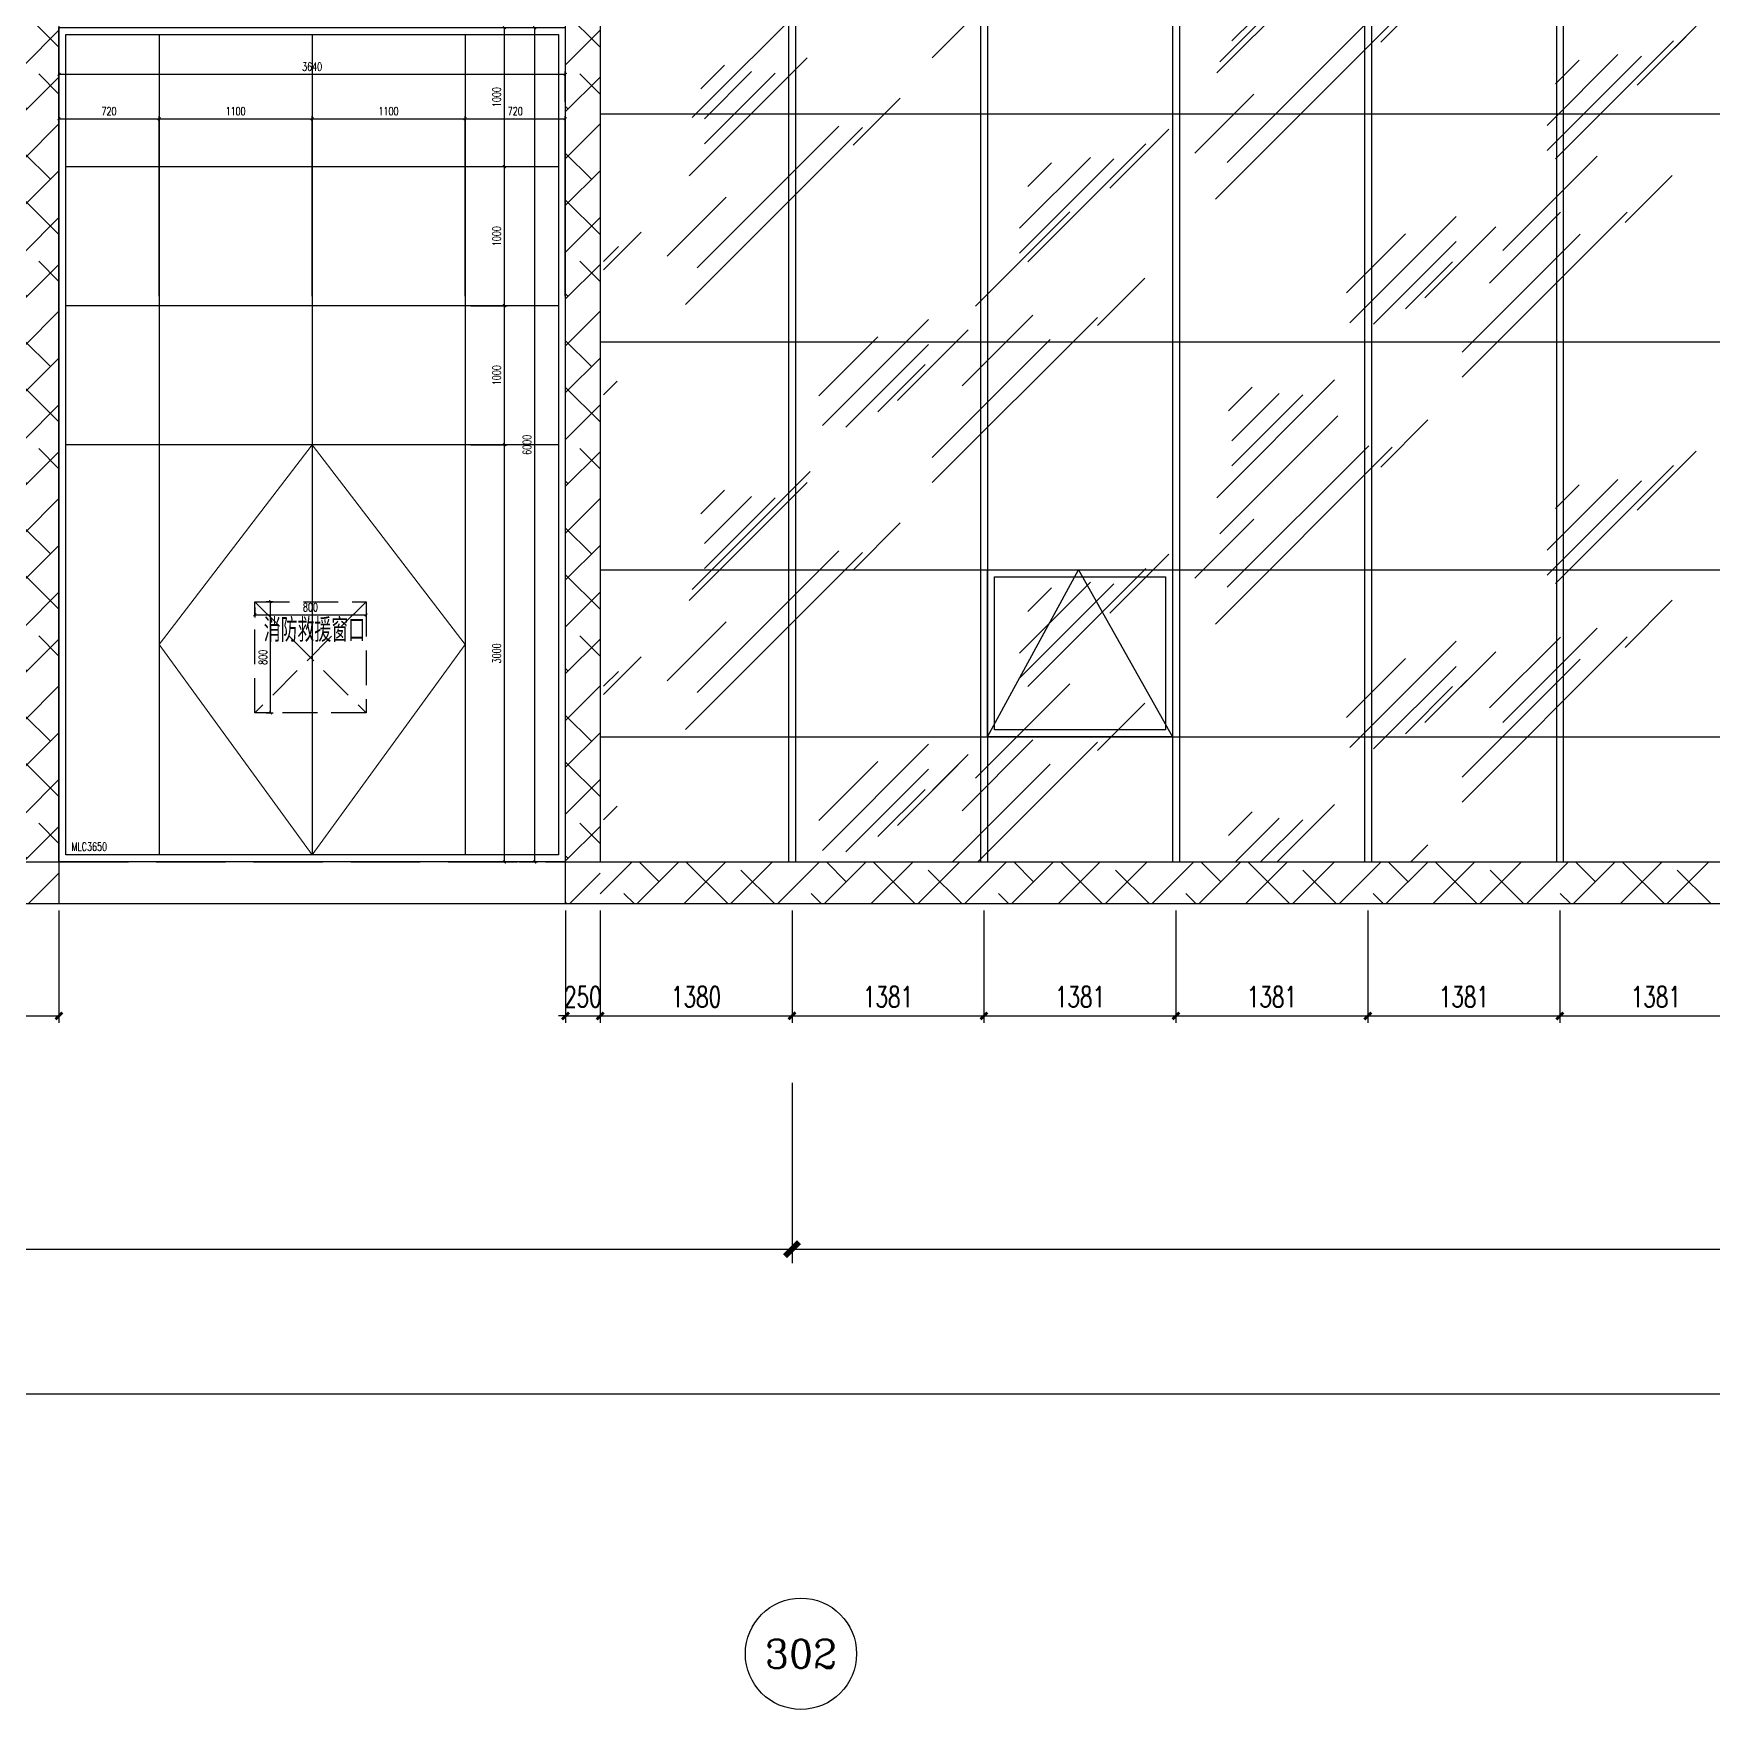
# Model space of a CAD drawing. Extents: x -2377130 to 293730, y -2 to 754590.
# Drawn here: x -444476 to -432399, y 511143 to 523194 of the extents above; entities that cross this region are included whole.
import ezdxf
from ezdxf.enums import TextEntityAlignment as Align

# ---------------------------------------------------------------- set-up
doc = ezdxf.new("R2010")
doc.units = 0
doc.header["$LTSCALE"] = 1000
doc.header["$MEASUREMENT"] = 0
for name, pattern in [('__DASH', [0.35, 0.25, -0.1]), ('DASH', [0.35, 0.25, -0.1]), ('DOTE', [2.42, 2, -0.2, 0.02, -0.2])]:
    doc.linetypes.add(name, pattern=pattern)
doc.layers.get('Defpoints').update_dxf_attribs({"color": 210})
for name, color, linetype in [('A-AXIS-D', 1, 'Continuous'), ('A-AXIS-DOTE', 14, 'DOTE'), ('A-AXIS-DP', 126, 'Continuous'), ('A-HATCH-2', 251, 'Continuous'), ('A-LIN-V', 9, 'Continuous'), ('A-WINDOW', 140, 'Continuous'), ('A-门窗表显示尺寸', 160, 'Continuous'), ('AS-WALL', 40, 'Continuous'), ('PUB_DIM', 3, 'Continuous'), ('PUB_TEXT', 7, 'Continuous'), ('建-文字', 7, 'Continuous')]:
    doc.layers.add(name, color=color, linetype=linetype)
doc.layers.add('A-WALL-HATCH', color=8, linetype='Continuous', lineweight=13)
doc.styles.add('_TCH_AXIS', font='COMPLEX', dxfattribs={"bigfont": 'GBCBIG'})
doc.styles.add('_TCH_DIM_T3', font='SIMPLEX', dxfattribs={"width": 0.705882, "bigfont": 'GBCBIG'})
doc.styles.add('A-DIM_T3', font='SIMPLEX', dxfattribs={"width": 0.705882, "bigfont": 'GBCBIG'})
doc.styles.add('A-STANDARD', font='SIMPLEX', dxfattribs={"bigfont": 'GBCBIG'})
doc.dimstyles.new('_TCH_ARCH&&20', dxfattribs={"dimtxt": 59.5, "dimasz": 20, "dimexe": 20, "dimexo": 20, "dimgap": 25.25, "dimtad": 1, "dimdec": 0, "dimzin": 0, "dimdsep": 46, "dimtxsty": '_TCH_DIM_T3', "dimblk": 'ARCHTICK', "dimcen": 0.09, "dimclrt": 7, "dimazin": 2, "dimtfac": 1, "dimtdec": 0, "dimtix": 1, "dimtmove": 2, "dimatfit": 3, "dimfxl": 0, "dimtolj": 1, "dimtzin": 0, "dimarcsym": 0})
doc.dimstyles.new('A-DIM&&100', dxfattribs={"dimtxt": 297.5, "dimasz": 100, "dimexe": 100, "dimexo": 100, "dimgap": 126.25, "dimtad": 1, "dimdec": 0, "dimzin": 0, "dimdsep": 46, "dimtxsty": 'A-DIM_T3', "dimblk": 'ARCHTICK', "dimcen": 0.09, "dimclrt": 7, "dimazin": 2, "dimtfac": 1, "dimtdec": 0, "dimtix": 1, "dimtmove": 2, "dimatfit": 3, "dimfxl": 0, "dimtolj": 1, "dimtzin": 0, "dimarcsym": 0})
doc.dimstyles.new('A-DIM&&20', dxfattribs={"dimtxt": 59.5, "dimasz": 20, "dimexe": 20, "dimexo": 20, "dimgap": 25.25, "dimtad": 1, "dimdec": 0, "dimzin": 0, "dimdsep": 46, "dimtxsty": 'A-DIM_T3', "dimblk": 'ARCHTICK', "dimcen": 0.09, "dimclrt": 7, "dimazin": 2, "dimtfac": 1, "dimtdec": 0, "dimtix": 1, "dimtmove": 2, "dimatfit": 3, "dimfxl": 0, "dimtolj": 1, "dimtzin": 0, "dimarcsym": 0})

# ---------------------------------------------------------------- blocks, each defined once
blk = doc.blocks.new('_ArchTick')
at = {"color": 0, "linetype": 'ByBlock', "const_width": 0.4}
blk.add_lwpolyline([(-0.5, -0.5), (0.5, 0.5)], dxfattribs=at)
blk = doc.blocks.new('*D1846')
at = {"layer": 'A-AXIS-D', "color": 0, "lineweight": -2}
for p, q in [((-457670, 514610), (-457670, 513313)), ((-384470, 514610), (-384470, 513313)), ((-457670, 513413), (-384470, 513413))]:
    blk.add_line(p, q, dxfattribs=at)
at = {"layer": 'Defpoints', "color": 0}
for p in [(-457670, 514710), (-384470, 514710), (-384470, 513413)]:
    blk.add_point(p, dxfattribs=at)
at = {"layer": 'A-AXIS-D', "color": 0, "lineweight": -2, "xscale": 100, "yscale": 100, "zscale": 100, "rotation": 180}
blk.add_blockref('_ArchTick', (-457670, 513413), dxfattribs=at)
at = {"layer": 'A-AXIS-D', "color": 0, "lineweight": -2, "xscale": 100, "yscale": 100, "zscale": 100}
blk.add_blockref('_ArchTick', (-384470, 513413), dxfattribs=at)
at = {"layer": 'A-AXIS-D', "color": 7, "insert": (-421070, 513688), "char_height": 297.5, "attachment_point": 5, "style": 'A-DIM_T3'}
blk.add_mtext('\\A1;73200', dxfattribs=at)
blk = doc.blocks.new('*D1805')
at = {"layer": 'A-AXIS-D', "color": 0, "lineweight": -2}
for p, q in [((-439020, 515650), (-439020, 514353)), ((-421070, 515650), (-421070, 514353)), ((-439020, 514453), (-421070, 514453))]:
    blk.add_line(p, q, dxfattribs=at)
at = {"layer": 'Defpoints', "color": 0}
for p in [(-439020, 515750), (-421070, 515750), (-421070, 514453)]:
    blk.add_point(p, dxfattribs=at)
at = {"layer": 'A-AXIS-D', "color": 0, "lineweight": -2, "xscale": 100, "yscale": 100, "zscale": 100, "rotation": 180}
blk.add_blockref('_ArchTick', (-439020, 514453), dxfattribs=at)
at = {"layer": 'A-AXIS-D', "color": 0, "lineweight": -2, "xscale": 100, "yscale": 100, "zscale": 100}
blk.add_blockref('_ArchTick', (-421070, 514453), dxfattribs=at)
at = {"layer": 'A-AXIS-D', "color": 7, "insert": (-430045, 514728), "char_height": 297.5, "attachment_point": 5, "style": 'A-DIM_T3'}
blk.add_mtext('\\A1;17950', dxfattribs=at)
blk = doc.blocks.new('*D1804')
at = {"layer": 'A-AXIS-D', "color": 0, "lineweight": -2}
for p, q in [((-456970, 515650), (-456970, 514353)), ((-439020, 515650), (-439020, 514353)), ((-456970, 514453), (-439020, 514453))]:
    blk.add_line(p, q, dxfattribs=at)
at = {"layer": 'Defpoints', "color": 0}
for p in [(-456970, 515750), (-439020, 515750), (-439020, 514453)]:
    blk.add_point(p, dxfattribs=at)
at = {"layer": 'A-AXIS-D', "color": 0, "lineweight": -2, "xscale": 100, "yscale": 100, "zscale": 100, "rotation": 180}
blk.add_blockref('_ArchTick', (-456970, 514453), dxfattribs=at)
at = {"layer": 'A-AXIS-D', "color": 0, "lineweight": -2, "xscale": 100, "yscale": 100, "zscale": 100}
blk.add_blockref('_ArchTick', (-439020, 514453), dxfattribs=at)
at = {"layer": 'A-AXIS-D', "color": 7, "insert": (-447995, 514728), "char_height": 297.5, "attachment_point": 5, "style": 'A-DIM_T3'}
blk.add_mtext('\\A1;17950', dxfattribs=at)
blk = doc.blocks.new('*D1144')
at = {"layer": 'A-门窗表显示尺寸', "color": 0, "lineweight": -2}
for p, q in [((-440982, 523237), (-440851, 523237)), ((-440871, 517237), (-440871, 523237)), ((-440982, 517237), (-440851, 517237))]:
    blk.add_line(p, q, dxfattribs=at)
at = {"layer": 'Defpoints', "color": 0}
for p in [(-441002, 523237), (-440871, 523237), (-441002, 517237)]:
    blk.add_point(p, dxfattribs=at)
at = {"layer": 'A-门窗表显示尺寸', "color": 0, "lineweight": -2, "xscale": 20, "yscale": 20, "zscale": 20}
for p, rotation in [((-440871, 523237), 90), ((-440871, 517237), 270)]:
    blk.add_blockref('_ArchTick', p, dxfattribs=dict(at, rotation=rotation))
at = {"layer": 'A-门窗表显示尺寸', "color": 7, "insert": (-440926, 520237), "char_height": 59.5, "attachment_point": 5, "rotation": 90, "style": 'A-DIM_T3'}
blk.add_mtext('\\A1;6000', dxfattribs=at)
blk = doc.blocks.new('*D1145')
at = {"layer": 'A-门窗表显示尺寸', "color": 0, "lineweight": -2}
for p, q in [((-441330, 523237), (-441069, 523237)), ((-441089, 522237), (-441089, 523237)), ((-441330, 522237), (-441069, 522237))]:
    blk.add_line(p, q, dxfattribs=at)
at = {"layer": 'Defpoints', "color": 0}
for p in [(-441350, 523237), (-441089, 523237), (-441350, 522237)]:
    blk.add_point(p, dxfattribs=at)
at = {"layer": 'A-门窗表显示尺寸', "color": 0, "lineweight": -2, "xscale": 20, "yscale": 20, "zscale": 20}
for p, rotation in [((-441089, 523237), 90), ((-441089, 522237), 270)]:
    blk.add_blockref('_ArchTick', p, dxfattribs=dict(at, rotation=rotation))
at = {"layer": 'A-门窗表显示尺寸', "color": 7, "insert": (-441144, 522737), "char_height": 59.5, "attachment_point": 5, "rotation": 90, "style": 'A-DIM_T3'}
blk.add_mtext('\\A1;1000', dxfattribs=at)
blk = doc.blocks.new('*D1146')
at = {"layer": 'A-门窗表显示尺寸', "color": 0, "lineweight": -2}
for p, q in [((-441330, 522237), (-441069, 522237)), ((-441089, 521237), (-441089, 522237)), ((-441330, 521237), (-441069, 521237))]:
    blk.add_line(p, q, dxfattribs=at)
at = {"layer": 'Defpoints', "color": 0}
for p in [(-441350, 522237), (-441089, 522237), (-441350, 521237)]:
    blk.add_point(p, dxfattribs=at)
at = {"layer": 'A-门窗表显示尺寸', "color": 0, "lineweight": -2, "xscale": 20, "yscale": 20, "zscale": 20}
for p, rotation in [((-441089, 522237), 90), ((-441089, 521237), 270)]:
    blk.add_blockref('_ArchTick', p, dxfattribs=dict(at, rotation=rotation))
at = {"layer": 'A-门窗表显示尺寸', "color": 7, "insert": (-441144, 521737), "char_height": 59.5, "attachment_point": 5, "rotation": 90, "style": 'A-DIM_T3'}
blk.add_mtext('\\A1;1000', dxfattribs=at)
blk = doc.blocks.new('*D1147')
at = {"layer": 'A-门窗表显示尺寸', "color": 0, "lineweight": -2}
for p, q in [((-441330, 521237), (-441069, 521237)), ((-441089, 520237), (-441089, 521237)), ((-441330, 520237), (-441069, 520237))]:
    blk.add_line(p, q, dxfattribs=at)
at = {"layer": 'Defpoints', "color": 0}
for p in [(-441350, 521237), (-441089, 521237), (-441350, 520237)]:
    blk.add_point(p, dxfattribs=at)
at = {"layer": 'A-门窗表显示尺寸', "color": 0, "lineweight": -2, "xscale": 20, "yscale": 20, "zscale": 20}
for p, rotation in [((-441089, 521237), 90), ((-441089, 520237), 270)]:
    blk.add_blockref('_ArchTick', p, dxfattribs=dict(at, rotation=rotation))
at = {"layer": 'A-门窗表显示尺寸', "color": 7, "insert": (-441144, 520737), "char_height": 59.5, "attachment_point": 5, "rotation": 90, "style": 'A-DIM_T3'}
blk.add_mtext('\\A1;1000', dxfattribs=at)
blk = doc.blocks.new('*D1148')
at = {"layer": 'A-门窗表显示尺寸', "color": 0, "lineweight": -2}
for p, q in [((-441330, 520237), (-441069, 520237)), ((-441089, 517237), (-441089, 520237)), ((-441330, 517237), (-441069, 517237))]:
    blk.add_line(p, q, dxfattribs=at)
at = {"layer": 'Defpoints', "color": 0}
for p in [(-441350, 520237), (-441089, 520237), (-441350, 517237)]:
    blk.add_point(p, dxfattribs=at)
at = {"layer": 'A-门窗表显示尺寸', "color": 0, "lineweight": -2, "xscale": 20, "yscale": 20, "zscale": 20}
for p, rotation in [((-441089, 520237), 90), ((-441089, 517237), 270)]:
    blk.add_blockref('_ArchTick', p, dxfattribs=dict(at, rotation=rotation))
at = {"layer": 'A-门窗表显示尺寸', "color": 7, "insert": (-441144, 518737), "char_height": 59.5, "attachment_point": 5, "rotation": 90, "style": 'A-DIM_T3'}
blk.add_mtext('\\A1;3000', dxfattribs=at)
blk = doc.blocks.new('*D1149')
at = {"layer": 'A-门窗表显示尺寸', "color": 0, "lineweight": -2}
for p, q in [((-444293, 522703), (-444293, 522921)), ((-440651, 522703), (-440651, 522921)), ((-444293, 522901), (-440651, 522901))]:
    blk.add_line(p, q, dxfattribs=at)
at = {"layer": 'Defpoints', "color": 0}
for p in [(-440651, 522901), (-444293, 522683), (-440651, 522683)]:
    blk.add_point(p, dxfattribs=at)
at = {"layer": 'A-门窗表显示尺寸', "color": 0, "lineweight": -2, "xscale": 20, "yscale": 20, "zscale": 20, "rotation": 180}
blk.add_blockref('_ArchTick', (-444293, 522901), dxfattribs=at)
at = {"layer": 'A-门窗表显示尺寸', "color": 0, "lineweight": -2, "xscale": 20, "yscale": 20, "zscale": 20}
blk.add_blockref('_ArchTick', (-440651, 522901), dxfattribs=at)
at = {"layer": 'A-门窗表显示尺寸', "color": 7, "insert": (-442472, 522956), "char_height": 59.5, "attachment_point": 5, "style": 'A-DIM_T3'}
blk.add_mtext('\\A1;3640', dxfattribs=at)
blk = doc.blocks.new('*D1150')
at = {"layer": 'A-门窗表显示尺寸', "color": 0, "lineweight": -2}
for p, q in [((-441372, 521305), (-441372, 522601)), ((-441372, 522581), (-440651, 522581)), ((-440651, 521305), (-440651, 522601))]:
    blk.add_line(p, q, dxfattribs=at)
at = {"layer": 'Defpoints', "color": 0}
for p in [(-440651, 522581), (-441372, 521285), (-440651, 521285)]:
    blk.add_point(p, dxfattribs=at)
at = {"layer": 'A-门窗表显示尺寸', "color": 0, "lineweight": -2, "xscale": 20, "yscale": 20, "zscale": 20, "rotation": 180}
blk.add_blockref('_ArchTick', (-441372, 522581), dxfattribs=at)
at = {"layer": 'A-门窗表显示尺寸', "color": 0, "lineweight": -2, "xscale": 20, "yscale": 20, "zscale": 20}
blk.add_blockref('_ArchTick', (-440651, 522581), dxfattribs=at)
at = {"layer": 'A-门窗表显示尺寸', "color": 7, "insert": (-441011, 522636), "char_height": 59.5, "attachment_point": 5, "style": 'A-DIM_T3'}
blk.add_mtext('\\A1;720', dxfattribs=at)
blk = doc.blocks.new('*D1141')
at = {"layer": 'A-门窗表显示尺寸', "color": 0, "lineweight": -2}
for p, q in [((-442472, 521305), (-442472, 522601)), ((-442472, 522581), (-441372, 522581)), ((-441372, 521305), (-441372, 522601))]:
    blk.add_line(p, q, dxfattribs=at)
at = {"layer": 'Defpoints', "color": 0}
for p in [(-441372, 522581), (-442472, 521285), (-441372, 521285)]:
    blk.add_point(p, dxfattribs=at)
at = {"layer": 'A-门窗表显示尺寸', "color": 0, "lineweight": -2, "xscale": 20, "yscale": 20, "zscale": 20, "rotation": 180}
blk.add_blockref('_ArchTick', (-442472, 522581), dxfattribs=at)
at = {"layer": 'A-门窗表显示尺寸', "color": 0, "lineweight": -2, "xscale": 20, "yscale": 20, "zscale": 20}
blk.add_blockref('_ArchTick', (-441372, 522581), dxfattribs=at)
at = {"layer": 'A-门窗表显示尺寸', "color": 7, "insert": (-441922, 522636), "char_height": 59.5, "attachment_point": 5, "style": 'A-DIM_T3'}
blk.add_mtext('\\A1;1100', dxfattribs=at)
blk = doc.blocks.new('*D1142')
at = {"layer": 'A-门窗表显示尺寸', "color": 0, "lineweight": -2}
for p, q in [((-443572, 521305), (-443572, 522601)), ((-443572, 522581), (-442472, 522581)), ((-442472, 521305), (-442472, 522601))]:
    blk.add_line(p, q, dxfattribs=at)
at = {"layer": 'Defpoints', "color": 0}
for p in [(-442472, 522581), (-443572, 521285), (-442472, 521285)]:
    blk.add_point(p, dxfattribs=at)
at = {"layer": 'A-门窗表显示尺寸', "color": 0, "lineweight": -2, "xscale": 20, "yscale": 20, "zscale": 20, "rotation": 180}
blk.add_blockref('_ArchTick', (-443572, 522581), dxfattribs=at)
at = {"layer": 'A-门窗表显示尺寸', "color": 0, "lineweight": -2, "xscale": 20, "yscale": 20, "zscale": 20}
blk.add_blockref('_ArchTick', (-442472, 522581), dxfattribs=at)
at = {"layer": 'A-门窗表显示尺寸', "color": 7, "insert": (-443022, 522636), "char_height": 59.5, "attachment_point": 5, "style": 'A-DIM_T3'}
blk.add_mtext('\\A1;1100', dxfattribs=at)
blk = doc.blocks.new('*D1143')
at = {"layer": 'A-门窗表显示尺寸', "color": 0, "lineweight": -2}
for p, q in [((-444293, 521305), (-444293, 522601)), ((-444293, 522581), (-443572, 522581)), ((-443572, 521305), (-443572, 522601))]:
    blk.add_line(p, q, dxfattribs=at)
at = {"layer": 'Defpoints', "color": 0}
for p in [(-443572, 522581), (-444293, 521285), (-443572, 521285)]:
    blk.add_point(p, dxfattribs=at)
at = {"layer": 'A-门窗表显示尺寸', "color": 0, "lineweight": -2, "xscale": 20, "yscale": 20, "zscale": 20, "rotation": 180}
blk.add_blockref('_ArchTick', (-444293, 522581), dxfattribs=at)
at = {"layer": 'A-门窗表显示尺寸', "color": 0, "lineweight": -2, "xscale": 20, "yscale": 20, "zscale": 20}
blk.add_blockref('_ArchTick', (-443572, 522581), dxfattribs=at)
at = {"layer": 'A-门窗表显示尺寸', "color": 7, "insert": (-443933, 522636), "char_height": 59.5, "attachment_point": 5, "style": 'A-DIM_T3'}
blk.add_mtext('\\A1;720', dxfattribs=at)
blk = doc.blocks.new('*D1153')
at = {"layer": 'Defpoints', "color": 0}
for p in [(-442884, 519087), (-442084, 519087), (-442084, 519014)]:
    blk.add_point(p, dxfattribs=at)
at = {"layer": 'PUB_DIM', "color": 0, "lineweight": -2}
for p, q in [((-442884, 519067), (-442884, 518994)), ((-442084, 519067), (-442084, 518994)), ((-442884, 519014), (-442084, 519014))]:
    blk.add_line(p, q, dxfattribs=at)
at = {"layer": 'PUB_DIM', "color": 0, "lineweight": -2, "xscale": 20, "yscale": 20, "zscale": 20, "rotation": 180}
blk.add_blockref('_ArchTick', (-442884, 519014), dxfattribs=at)
at = {"layer": 'PUB_DIM', "color": 0, "lineweight": -2, "xscale": 20, "yscale": 20, "zscale": 20}
blk.add_blockref('_ArchTick', (-442084, 519014), dxfattribs=at)
at = {"layer": 'PUB_DIM', "color": 7, "insert": (-442484, 519069), "char_height": 59.5, "attachment_point": 5, "style": '_TCH_DIM_T3'}
blk.add_mtext('\\A1;800', dxfattribs=at)
blk = doc.blocks.new('*D1154')
at = {"layer": 'Defpoints', "color": 0}
for p in [(-442823, 519109), (-442771, 519109), (-442823, 518309)]:
    blk.add_point(p, dxfattribs=at)
at = {"layer": 'PUB_DIM', "color": 0, "lineweight": -2}
for p, q in [((-442803, 519109), (-442751, 519109)), ((-442771, 518309), (-442771, 519109)), ((-442803, 518309), (-442751, 518309))]:
    blk.add_line(p, q, dxfattribs=at)
at = {"layer": 'PUB_DIM', "color": 0, "lineweight": -2, "xscale": 20, "yscale": 20, "zscale": 20}
for p, rotation in [((-442771, 519109), 90), ((-442771, 518309), 270)]:
    blk.add_blockref('_ArchTick', p, dxfattribs=dict(at, rotation=rotation))
at = {"layer": 'PUB_DIM', "color": 7, "insert": (-442826, 518709), "char_height": 59.5, "attachment_point": 5, "rotation": 90, "style": '_TCH_DIM_T3'}
blk.add_mtext('\\A1;800', dxfattribs=at)

msp = doc.modelspace()

# ---------------------------------------------------------------- hatches: boundary and pattern name
at = {"layer": 'A-HATCH-2'}
h = msp.add_hatch(dxfattribs=at)
h.set_pattern_fill('ANSI38', color=8, scale=150)
h.set_pattern_definition([(45, (0, 0), (-168.3798, 168.3798), []), (135, (0, 0), (-505.13941, 168.3798), [595.3125, -357.1875])])
h.paths.add_polyline_path([(-444543.1, 516937.5), (-444293.1, 516937.5), (-444293.1, 535687.5), (-444543.1, 535687.5)])
h = msp.add_hatch(dxfattribs=at)
h.set_pattern_fill('ANSI38', color=8, scale=150)
h.set_pattern_definition([(45, (3892.3, 6e-11), (-168.3798, 168.3798), []), (135, (3892.3, 6e-11), (-505.13941, 168.3798), [595.3125, -357.1875])])
h.paths.add_polyline_path([(-440650.8, 516937.5), (-440400.8, 516937.5), (-440400.8, 535687.5), (-440650.8, 535687.5)])

# ---------------------------------------------------------------- linework, layer by layer
at = {"layer": 'A-AXIS-D', "color": 8}
msp.add_circle((-438955.7, 511543.5), 400, dxfattribs=at)
at = {"layer": 'A-AXIS-DOTE', "color": 8, "linetype": '__DASH', "ltscale": 2}
msp.add_line((-465993.9, 517237.5), (-377296.1, 517237.5), dxfattribs=at)
at = {"layer": 'A-AXIS-DP', "color": 8}
for p, q in [((-444293.1, 516887.5), (-444293.1, 516080)), ((-440649.8, 516887.5), (-440649.8, 516080)), ((-440399.8, 516887.5), (-440399.8, 516080)), ((-440399.8, 516887.5), (-440399.8, 516080)), ((-439020, 516887.5), (-439020, 516080)), ((-439020, 516887.5), (-439020, 516080)), ((-437639.2, 516887.5), (-437639.2, 516080)), ((-437639.2, 516887.5), (-437639.2, 516080)), ((-436258.5, 516887.5), (-436258.5, 516080)), ((-436258.5, 516887.5), (-436258.5, 516080)), ((-434877.7, 516887.5), (-434877.7, 516080)), ((-434877.7, 516887.5), (-434877.7, 516080)), ((-433496.9, 516887.5), (-433496.9, 516080)), ((-433496.9, 516887.5), (-433496.9, 516080)), ((-444543.1, 516130), (-444293.1, 516130)), ((-440649.8, 516130), (-440699.8, 516130)), ((-440649.8, 516130), (-440399.8, 516130)), ((-440399.8, 516130), (-439020, 516130)), ((-440399.8, 516130), (-440349.8, 516130)), ((-439020, 516130), (-437639.2, 516130)), ((-437639.2, 516130), (-436258.5, 516130)), ((-436258.5, 516130), (-434877.7, 516130)), ((-434877.7, 516130), (-433496.9, 516130)), ((-433496.9, 516130), (-432116.2, 516130))]:
    msp.add_line(p, q, dxfattribs=at)
at = {"layer": 'A-HATCH-2', "color": 8}
for p, q in [((-440399.8, 522617.5), (-411404.4, 522617.5)), ((-440399.8, 520977.5), (-411404.4, 520977.5)), ((-440399.8, 519337.5), (-411404.4, 519337.5)), ((-440399.8, 518137.5), (-411404.4, 518137.5))]:
    msp.add_line(p, q, dxfattribs=at)
at = {"layer": 'A-HATCH-2', "color": 8, "linetype": 'Continuous'}
for p, q in [((-440399.8, 517007.8), (-440170.1, 517237.5)), ((-440133.3, 516937.5), (-439833.3, 517237.5)), ((-439976.4, 517094.4), (-440119.5, 517237.5)), ((-439796.6, 516937.5), (-439496.6, 517237.5)), ((-439482.7, 516937.5), (-439782.7, 517237.5)), ((-439459.8, 516937.5), (-439159.8, 517237.5)), ((-439123.1, 516937.5), (-438823.1, 517237.5)), ((-438786.3, 516937.5), (-438486.3, 517237.5)), ((-438629.4, 517094.4), (-438772.5, 517237.5)), ((-438449.5, 516937.5), (-438149.5, 517237.5)), ((-438135.7, 516937.5), (-438435.7, 517237.5)), ((-438112.8, 516937.5), (-437812.8, 517237.5)), ((-437776, 516937.5), (-437476, 517237.5)), ((-437439.3, 516937.5), (-437139.3, 517237.5)), ((-437282.3, 517094.4), (-437425.4, 517237.5)), ((-437102.5, 516937.5), (-436802.5, 517237.5)), ((-436788.7, 516937.5), (-437088.7, 517237.5)), ((-436765.7, 516937.5), (-436465.7, 517237.5)), ((-436429, 516937.5), (-436129, 517237.5)), ((-436092.2, 516937.5), (-435792.2, 517237.5)), ((-435935.3, 517094.4), (-436078.4, 517237.5)), ((-435755.5, 516937.5), (-435455.5, 517237.5)), ((-435441.6, 516937.5), (-435741.6, 517237.5)), ((-435418.7, 516937.5), (-435118.7, 517237.5)), ((-435082, 516937.5), (-434782, 517237.5)), ((-434745.2, 516937.5), (-434445.2, 517237.5)), ((-434588.3, 517094.4), (-434731.3, 517237.5)), ((-434408.4, 516937.5), (-434108.4, 517237.5)), ((-434094.6, 516937.5), (-434394.6, 517237.5)), ((-434071.7, 516937.5), (-433771.7, 517237.5)), ((-433734.9, 516937.5), (-433434.9, 517237.5)), ((-433398.2, 516937.5), (-433098.2, 517237.5)), ((-433241.2, 517094.4), (-433384.3, 517237.5)), ((-433061.4, 516937.5), (-432761.4, 517237.5)), ((-432747.6, 516937.5), (-433047.6, 517237.5)), ((-432724.6, 516937.5), (-432424.6, 517237.5)), ((-439146, 516937.5), (-439387.1, 517178.6)), ((-437798.9, 516937.5), (-438040.1, 517178.6)), ((-436451.9, 516937.5), (-436693, 517178.6)), ((-435104.9, 516937.5), (-435346, 517178.6)), ((-433757.8, 516937.5), (-433998.9, 517178.6)), ((-432410.8, 516937.5), (-432651.9, 517178.6)), ((-440156.3, 516937.5), (-440229, 517010.2)), ((-438809.2, 516937.5), (-438882, 517010.2)), ((-437462.2, 516937.5), (-437534.9, 517010.2)), ((-436115.1, 516937.5), (-436187.9, 517010.2)), ((-434768.1, 516937.5), (-434840.8, 517010.2)), ((-433421.1, 516937.5), (-433493.8, 517010.2))]:
    msp.add_line(p, q, dxfattribs=at)
at = {"layer": 'A-LIN-V', "color": 8}
for p, q in [((-444293.1, 535687.5), (-444293.1, 517237.5)), ((-440650.8, 535687.5), (-440650.8, 517237.5)), ((-440400.8, 535687.5), (-440400.8, 517237.5)), ((-457670, 517237.5), (-444293.1, 517237.5)), ((-444293.1, 517237.5), (-444293.1, 516937.5)), ((-440650.8, 517237.5), (-411404.4, 517237.5)), ((-440650.8, 517237.5), (-440650.8, 516937.5))]:
    msp.add_line(p, q, dxfattribs=at)
at = {"layer": 'A-LIN-V', "color": 8, "linetype": 'DASH'}
msp.add_lwpolyline([(-442883.9, 519108.7), (-442083.9, 519108.7), (-442083.9, 518308.7), (-442883.9, 518308.7)], close=True, dxfattribs=at)
for points in [[(-442883.9, 519108.7), (-442083.9, 518308.7)], [(-442083.9, 519108.7), (-442883.9, 518308.7)]]:
    msp.add_lwpolyline(points, dxfattribs=at)
at = {"layer": 'A-WALL-HATCH', "color": 8, "linetype": 'Continuous'}
for p, q in [((-438011.2, 523020.2), (-436823.2, 524208.1)), ((-435965.3, 522911.3), (-435116.8, 523759.9)), ((-435943, 522991.9), (-435094.4, 523840.4)), ((-435855.6, 523141), (-435346.5, 523650.2)), ((-439737.7, 522591.3), (-438889.2, 523439.8)), ((-434785.6, 523131), (-434446.2, 523470.4)), ((-435974.7, 522002), (-434701.9, 523274.7)), ((-435889.9, 522266.8), (-434871.6, 523285)), ((-432940, 522821.9), (-432515.8, 523246.2)), ((-432760, 523001.9), (-432590.3, 523171.6)), ((-433588.2, 522533.7), (-433079.1, 523042.8)), ((-433588.2, 522353.7), (-432909.4, 523032.5)), ((-433528.2, 522293.7), (-432679.7, 523142.2)), ((-439760.1, 522171.3), (-438911.5, 523019.8)), ((-439675.2, 522796.2), (-439505.5, 522965.9)), ((-439650.4, 522581), (-439310.9, 522920.4)), ((-439650.4, 522401), (-439141.2, 522910.1)), ((-433528.2, 522833.7), (-433358.5, 523003.4)), ((-438580.4, 522391), (-438241, 522730.4)), ((-436123, 522333.7), (-435698.7, 522757.9)), ((-439786.4, 521245), (-438513.6, 522517.7)), ((-439701.6, 521509.8), (-438683.3, 522528)), ((-436734.8, 522081.9), (-436310.5, 522506.2)), ((-436554.8, 522261.9), (-436385, 522431.6)), ((-437383, 521793.7), (-436873.9, 522302.8)), ((-437323, 521553.7), (-436474.4, 522402.2)), ((-433906.5, 521634.3), (-433227.7, 522313.1)), ((-437383, 521613.7), (-436704.2, 522292.5)), ((-437323, 522093.7), (-437153.3, 522263.4)), ((-433027.4, 521834.6), (-432688, 522174)), ((-439917.7, 521593.7), (-439493.4, 522017.9)), ((-437701.2, 521233.7), (-437022.4, 521912.5)), ((-435007.1, 521114.9), (-434243.4, 521878.5)), ((-434199.5, 520722.5), (-433011.5, 521910.4)), ((-434001.7, 521400.3), (-433492.5, 521909.4)), ((-440375.8, 521495.6), (-440105.2, 521766.1)), ((-435032, 521330), (-434607.7, 521754.3)), ((-434837.4, 521104.6), (-434243.4, 521698.5)), ((-434467.4, 521294.6), (-433958.3, 521803.7)), ((-434287.4, 521474.6), (-434032.8, 521729.1)), ((-434199.5, 520902.5), (-433350.9, 521751)), ((-440375.8, 521555.6), (-440269.2, 521662.2)), ((-440349.5, 521521.9), (-440179.8, 521691.6)), ((-434607.7, 521214.3), (-434268.3, 521553.7)), ((-436822.1, 521094.6), (-436482.7, 521434)), ((-438801.8, 520374.8), (-438038.2, 521138.5)), ((-438011.2, 519965.5), (-436823.2, 521153.4)), ((-437796.4, 520660.3), (-437287.3, 521169.4)), ((-438826.7, 520590), (-438402.4, 521014.2)), ((-438262.1, 520554.6), (-437753, 521063.7)), ((-438082.1, 520734.6), (-437827.5, 520989.1)), ((-438011.2, 520145.5), (-437162.6, 520994)), ((-438632.1, 520364.5), (-438038.2, 520958.5)), ((-438402.4, 520474.2), (-438063, 520813.7)), ((-440375.8, 520595.6), (-440277.4, 520693.9)), ((-435965.3, 519856.6), (-435116.8, 520705.2)), ((-435880.5, 520481.5), (-435710.8, 520651.2)), ((-435855.6, 520266.3), (-435516.2, 520605.7)), ((-435855.6, 520086.3), (-435346.5, 520595.5)), ((-435943, 519597.8), (-435094.4, 520446.3)), ((-434785.6, 520076.3), (-434446.2, 520415.7)), ((-435974.7, 518947.3), (-434701.9, 520220)), ((-435889.9, 519212.1), (-434871.6, 520230.3)), ((-432940, 519767.2), (-432515.8, 520191.5)), ((-439737.7, 519197.2), (-438889.2, 520045.7)), ((-433528.2, 519239), (-432679.7, 520087.5)), ((-432760, 519947.2), (-432590.3, 520116.9)), ((-439760.1, 519116.6), (-438911.5, 519965.1)), ((-439675.2, 519741.4), (-439505.5, 519911.2)), ((-433588.2, 519479), (-433079.1, 519988.1)), ((-433588.2, 519299), (-432909.4, 519977.8)), ((-433528.2, 519779), (-433358.5, 519948.7)), ((-439650.4, 519526.3), (-439310.9, 519865.7)), ((-439650.4, 519346.3), (-439141.2, 519855.4)), ((-438580.4, 519336.3), (-438241, 519675.7)), ((-436123, 519279), (-435698.7, 519703.2)), ((-439786.4, 518190.2), (-438513.6, 519463)), ((-439701.6, 518455.1), (-438683.3, 519473.3)), ((-436734.8, 519027.2), (-436310.5, 519451.5)), ((-437323, 518499), (-436474.4, 519347.5)), ((-436554.8, 519207.2), (-436385, 519376.9)), ((-437383, 518739), (-436873.9, 519248.1)), ((-437383, 518559), (-436704.2, 519237.8)), ((-437323, 519039), (-437153.3, 519208.7)), ((-433027.4, 518779.9), (-432688, 519119.3)), ((-439917.7, 518539), (-439493.4, 518963.2)), ((-433906.5, 518240.2), (-433227.7, 518919)), ((-435007.1, 518060.2), (-434243.4, 518823.8)), ((-434199.5, 517667.8), (-433011.5, 518855.7)), ((-434001.7, 518345.6), (-433492.5, 518854.7)), ((-440375.8, 518440.9), (-440105.2, 518711.4)), ((-435032, 518275.3), (-434607.7, 518699.6)), ((-434467.4, 518239.9), (-433958.3, 518749)), ((-434199.5, 517847.8), (-433350.9, 518696.3)), ((-440375.8, 518500.9), (-440269.2, 518607.5)), ((-440349.5, 518467.2), (-440179.8, 518636.9)), ((-434837.4, 518049.9), (-434243.4, 518643.8)), ((-434287.4, 518419.9), (-434032.8, 518674.4)), ((-437701.2, 517839.5), (-437022.4, 518518.4)), ((-434607.7, 518159.6), (-434268.3, 518499)), ((-436822.1, 518039.9), (-436482.7, 518379.3)), ((-438801.8, 517320.1), (-438038.2, 518083.8)), ((-437796.4, 517605.6), (-437287.3, 518114.7)), ((-437684.5, 517237.5), (-436823.2, 518098.7)), ((-438826.7, 517535.3), (-438402.4, 517959.5)), ((-438262.1, 517499.9), (-437753, 518009)), ((-438632.1, 517309.8), (-438038.2, 517903.8)), ((-438082.1, 517679.9), (-437827.5, 517934.4)), ((-437864.5, 517237.5), (-437162.6, 517939.3)), ((-438402.4, 517419.5), (-438063, 517759)), ((-440375.8, 517540.9), (-440277.4, 517639.2)), ((-435880.5, 517426.8), (-435710.8, 517596.5)), ((-435529.8, 517237.5), (-435116.8, 517650.5)), ((-435829.8, 517237.5), (-435516.2, 517551)), ((-435649.8, 517237.5), (-435346.5, 517540.7)), ((-434569.8, 517237.5), (-434446.2, 517361))]:
    msp.add_line(p, q, dxfattribs=at)
at = {"layer": 'A-WALL-HATCH', "color": 8}
msp.add_line((-410770, 517237.5), (-440400.8, 517237.5), dxfattribs=at)
for points in [[(-442471.9, 520237.5), (-443572.1, 518800), (-442471.9, 517287.5)], [(-442471.9, 520237.5), (-441371.9, 518800), (-442471.9, 517287.5)]]:
    msp.add_lwpolyline(points, dxfattribs=at)
at = {"layer": 'A-WINDOW', "color": 8}
for p, q in [((-439045, 535687.5), (-439045, 517237.5)), ((-438995, 535687.5), (-438995, 517237.5)), ((-437664.2, 535687.5), (-437664.2, 517237.5)), ((-437614.2, 535687.5), (-437614.2, 517237.5)), ((-436283.5, 535687.5), (-436283.5, 517237.5)), ((-436233.5, 535687.5), (-436233.5, 517237.5)), ((-434902.7, 535687.5), (-434902.7, 517237.5)), ((-434852.7, 535687.5), (-434852.7, 517237.5)), ((-433521.9, 535687.5), (-433521.9, 517237.5)), ((-433471.9, 535687.5), (-433471.9, 517237.5)), ((-443572.1, 523187.5), (-443572.1, 517287.5)), ((-442471.9, 523187.5), (-442471.9, 517287.5)), ((-441371.9, 523187.5), (-441371.9, 517287.5)), ((-444243.1, 522237.5), (-440700.8, 522237.5)), ((-444243.1, 521237.5), (-440700.8, 521237.5)), ((-440700.8, 520237.5), (-444243.1, 520237.5))]:
    msp.add_line(p, q, dxfattribs=at)
for points in [[(-444293.1, 523237.5), (-440650.8, 523237.5), (-440650.8, 517237.5), (-444293.1, 517237.5)], [(-444243.1, 523187.5), (-440700.8, 523187.5), (-440700.8, 517287.5), (-444243.1, 517287.5)], [(-437614.2, 519337.5), (-436283.5, 519337.5), (-436283.5, 518137.5), (-437614.2, 518137.5)], [(-437564.2, 519287.5), (-436333.5, 519287.5), (-436333.5, 518187.5), (-437564.2, 518187.5)]]:
    msp.add_lwpolyline(points, close=True, dxfattribs=at)
msp.add_lwpolyline([(-437614.2, 518137.5), (-436960, 519337.5), (-436283.5, 518137.5)], dxfattribs=at)
at = {"layer": 'AS-WALL', "color": 8}
msp.add_line((-465993.9, 516937.5), (-377296.1, 516937.5), dxfattribs=at)

# ---------------------------------------------------------------- block references
at = {"layer": 'A-AXIS-DP', "color": 8, "xscale": 50, "yscale": 50, "zscale": 50}
for p in [(-444293.1, 516130), (-440649.8, 516130), (-439020, 516130), (-437639.2, 516130), (-436258.5, 516130), (-434877.7, 516130), (-433496.9, 516130)]:
    msp.add_blockref('_ArchTick', p, dxfattribs=at)
at = {"layer": 'A-AXIS-DP', "color": 8, "xscale": 50, "yscale": 50, "zscale": 50, "rotation": 180}
for p in [(-440399.8, 516130), (-440399.8, 516130), (-439020, 516130), (-437639.2, 516130), (-436258.5, 516130), (-434877.7, 516130), (-433496.9, 516130)]:
    msp.add_blockref('_ArchTick', p, dxfattribs=at)

# ---------------------------------------------------------------- texts
at = {"layer": 'A-AXIS-DP', "color": 8, "char_height": 148.75, "attachment_point": 5, "style": '_TCH_DIM_T3'}
for s, insert in [('\\A1;250', (-440524.8, 516267.5)), ('\\A1;1380', (-439709.9, 516267.5)), ('\\A1;1381', (-438329.6, 516267.5)), ('\\A1;1381', (-436948.8, 516267.5)), ('\\A1;1381', (-435568.1, 516267.5)), ('\\A1;1381', (-434187.3, 516267.5)), ('\\A1;1381', (-432806.5, 516267.5))]:
    msp.add_mtext(s, dxfattribs=dict(at, insert=insert))
at = {"layer": 'A-门窗表显示尺寸', "color": 8, "style": 'A-STANDARD', "width": 0.705882}
msp.add_text('MLC3650', height=59.5, dxfattribs=at).set_placement((-444202.9, 517317.5))
at = {"layer": 'PUB_TEXT', "color": 8, "style": '_TCH_AXIS'}
msp.add_text('302', height=206.28, dxfattribs=at).set_placement((-439216, 511440.3), (-438695.4, 511440.3), align=Align.FIT)
at = {"layer": '建-文字', "color": 8, "style": 'A-STANDARD'}
msp.add_text('消防救援窗口', height=168.79, dxfattribs=at).set_placement((-442820.3, 518820))

# ---------------------------------------------------------------- dimensions: what is measured, and where the dimension line sits
at = {"layer": 'A-AXIS-D', "color": 8}
for base, p1, p2, picture, middle in [((-439020, 514453.4), (-456970, 515750), (-439020, 515750), '*D1804', (-447995, 514728.4)), ((-421070, 514453.4), (-439020, 515750), (-421070, 515750), '*D1805', (-430045, 514728.4)), ((-384470.1, 513413.4), (-457670, 514710), (-384470.1, 514710), '*D1846', (-421070, 513688.4))]:
    dim = msp.add_linear_dim(base=base, p1=p1, p2=p2, angle=360, dimstyle='A-DIM&&100', override={"dimgap": 0}, dxfattribs=at)
    dim.commit()
    dim.dimension.update_dxf_attribs({"geometry": picture, "text_midpoint": middle, "dimtype": 161})
at = {"layer": 'A-门窗表显示尺寸', "color": 8}
for p1, p2, distance, picture, middle in [((-441350.4, 522237.5), (-441350.4, 523237.5), -261.4, '*D1145', (-441144, 522737.5)), ((-441001.6, 517237.5), (-441001.6, 523237.5), -130.4, '*D1144', (-440926.2, 520237.5)), ((-443572.1, 521285.4), (-442471.9, 521285.4), 1295.4, '*D1142', (-443022, 522635.9)), ((-442471.9, 521285.4), (-441371.9, 521285.4), 1295.4, '*D1141', (-441921.9, 522635.9)), ((-441350.4, 521237.5), (-441350.4, 522237.5), -261.4, '*D1146', (-441144, 521737.5)), ((-441350.4, 520237.5), (-441350.4, 521237.5), -261.4, '*D1147', (-441144, 520737.5)), ((-441350.4, 517237.5), (-441350.4, 520237.5), -261.4, '*D1148', (-441144, 518737.5))]:
    dim = msp.add_aligned_dim(p1=p1, p2=p2, distance=distance, dimstyle='A-DIM&&20', dxfattribs=at)
    dim.commit()
    dim.dimension.update_dxf_attribs({"geometry": picture, "text_midpoint": middle})
for p1, p2, distance, text, picture, middle in [((-444293.1, 522683.4), (-440650.8, 522683.4), 217.5, '3640', '*D1149', (-442471.9, 522955.9)), ((-444293.1, 521285.4), (-443572.1, 521285.4), 1295.4, '720', '*D1143', (-443932.6, 522635.9)), ((-441371.9, 521285.4), (-440650.8, 521285.4), 1295.4, '720', '*D1150', (-441011.3, 522635.9))]:
    dim = msp.add_aligned_dim(p1=p1, p2=p2, distance=distance, text=text, dimstyle='A-DIM&&20', dxfattribs=at)
    dim.commit()
    dim.dimension.update_dxf_attribs({"geometry": picture, "text_midpoint": middle})
at = {"layer": 'PUB_DIM', "color": 8}
for p1, p2, distance, picture, middle in [((-442883.9, 519087.4), (-442083.9, 519087.4), -73.3, '*D1153', (-442483.9, 519069.1)), ((-442822.7, 518308.7), (-442822.7, 519108.7), -51.4, '*D1154', (-442826.3, 518708.7))]:
    dim = msp.add_aligned_dim(p1=p1, p2=p2, distance=distance, dimstyle='_TCH_ARCH&&20', dxfattribs=at)
    dim.commit()
    dim.dimension.update_dxf_attribs({"geometry": picture, "text_midpoint": middle})

doc.saveas('drawing.dxf')
